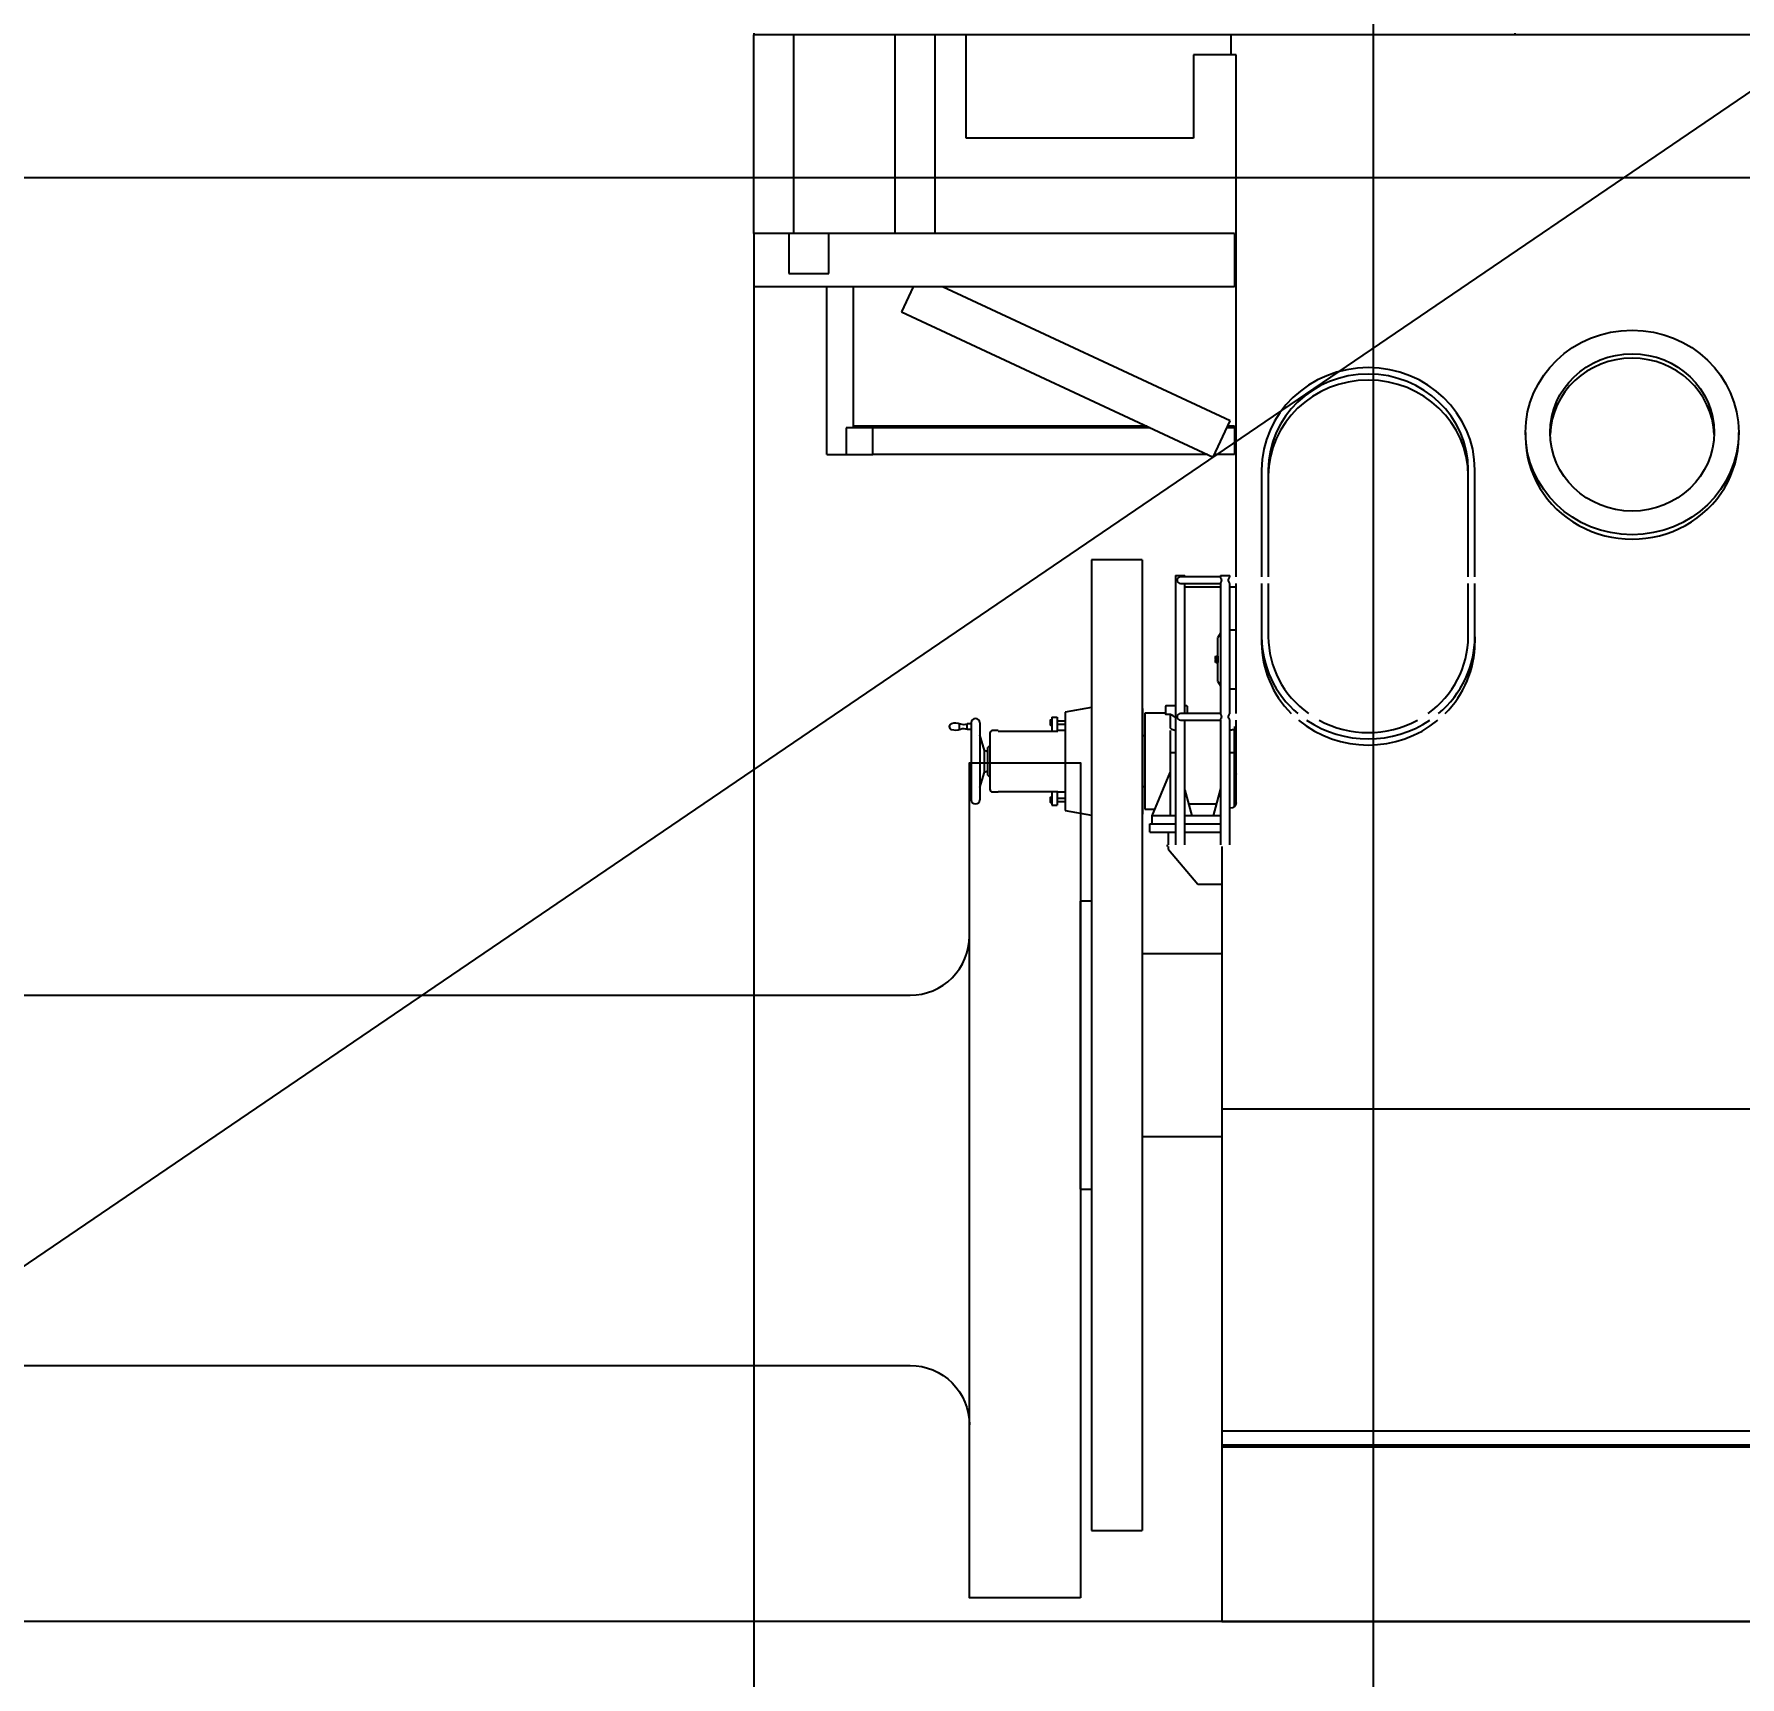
# Model space of a CAD drawing. Header units: millimetres. Extents: x -4 to 3776, y -4 to 4079.
# Drawn here: x 240.48 to 252, y 446.09 to 457.18 of the extents above; entities that cross this region are included whole.
import ezdxf
from ezdxf import colors
from ezdxf.entities.mleader import LeaderData, LeaderLine
from ezdxf.math import Vec2, Vec3

# ---------------------------------------------------------------- set-up
doc = ezdxf.new("R2010")
doc.units = ezdxf.units.MM
for name, color, linetype in [('BK_kedu', 255, 'Continuous'), ('EQUIPMENT', 3, 'Continuous'), ('ER', 7, 'Continuous'), ('ERDB', 7, 'Continuous'), ('船上物品', 7, 'Continuous')]:
    doc.layers.add(name, color=color, linetype=linetype)
doc.layers.add('Sheet$GRID', color=254, linetype='Continuous', true_color=0xbebebe)
doc.styles.get("Standard").update_dxf_attribs({"font": 'arial.ttf'})

# ---------------------------------------------------------------- blocks, each defined once
blk = doc.blocks.new('fa dong ji')
at = {"layer": 'EQUIPMENT', "color": 3, "linetype": 'Continuous'}
for p, q in [((-3.159, 10.724), (-3.159, 10.714)), ((1.98, 10.724), (1.98, 10.714)), ((-3.159, 9.373), (-3.159, 10.714)), ((1.98, 10.714), (-3.159, 10.714)), ((-2.889, 9.373), (-2.889, 10.714)), ((-2.205, 9.373), (-2.205, 10.714)), ((-1.935, 9.373), (-1.935, 10.714)), ((-1.726, 10.015), (-1.726, 10.714)), ((0.063, 10.579), (0.063, 10.714)), ((3.96, 10.714), (1.98, 10.714)), ((-0.191, 10.579), (-0.191, 10.015)), ((0.063, 10.579), (-0.191, 10.579)), ((0.097, 10.579), (0.063, 10.579)), ((0.097, 7.053), (0.097, 10.579)), ((-0.191, 10.015), (-1.726, 10.015)), ((-2.923, 9.373), (-3.159, 9.373)), ((-3.159, 9.373), (-3.159, 9.013)), ((-2.653, 9.373), (-2.923, 9.373)), ((-2.923, 9.373), (-2.923, 9.103)), ((0.086, 9.373), (-2.653, 9.373)), ((-2.653, 9.103), (-2.653, 9.373)), ((0.086, 9.373), (0.086, 9.013)), ((-2.923, 9.103), (-2.653, 9.103)), ((0.086, 9.013), (-3.159, 9.013)), ((-2.666, 7.88), (-2.666, 9.013)), ((-2.486, 8.06), (-2.486, 9.013)), ((-2.083, 9.013), (-2.162, 8.844)), ((0.057, 8.107), (-1.885, 9.013)), ((-2.162, 8.844), (-0.058, 7.862)), ((-0.505, 8.071), (-2.486, 8.071)), ((-0.058, 7.862), (0.057, 8.107)), ((0.086, 8.071), (0.04, 8.071)), ((0.086, 8.071), (0.086, 8.06)), ((-2.356, 8.06), (-2.536, 8.06)), ((-2.536, 8.06), (-2.536, 7.88)), ((-2.356, 7.88), (-2.356, 8.06)), ((-0.482, 8.06), (-2.356, 8.06)), ((0.086, 8.06), (0.035, 8.06)), ((0.086, 8.06), (0.086, 7.88)), ((2.052, 8.029), (2.052, 7.999)), ((3.492, 7.999), (3.492, 8.029)), ((-2.666, 7.88), (-2.536, 7.88)), ((-2.536, 7.88), (-2.356, 7.88)), ((-0.096, 7.88), (-2.356, 7.88)), ((0.086, 7.88), (-0.049, 7.88)), ((0.27, 7.776), (0.27, 7.053)), ((0.315, 7.776), (0.315, 7.053)), ((1.665, 7.053), (1.665, 7.776)), ((1.71, 7.053), (1.71, 7.776)), ((-0.88, 7.169), (-0.88, 0.614)), ((-0.538, 7.169), (-0.88, 7.169)), ((-0.538, 7.169), (-0.538, 0.614)), ((-0.311, 7.063), (-0.279, 7.063)), ((-0.311, 7.063), (-0.311, 5.245)), ((-0.279, 7.063), (-0.248, 7.063)), ((-0.171, 7.053), (-0.279, 7.053)), ((-0.248, 7.053), (-0.248, 7.063)), ((-0.009, 7.053), (-0.171, 7.053)), ((-0.009, 7.063), (0.022, 7.063)), ((-0.009, 7.063), (-0.009, 7.053)), ((0.022, 7.063), (0.054, 7.063)), ((0.054, 7.053), (0.054, 7.063)), ((-0.279, 7.008), (-0.171, 7.008)), ((-0.248, 6.132), (-0.248, 7.008)), ((-0.248, 6.987), (-0.171, 6.987)), ((-0.171, 7.008), (-0.009, 7.008)), ((-0.171, 6.987), (-0.009, 6.987)), ((-0.009, 7.009), (-0.009, 6.132)), ((0.054, 6.132), (0.054, 7.009)), ((0.054, 6.987), (0.097, 6.987)), ((0.097, 6.132), (0.097, 7.008)), ((0.27, 7.008), (0.27, 6.65)), ((0.315, 7.008), (0.315, 6.65)), ((1.665, 6.65), (1.665, 7.008)), ((1.71, 6.65), (1.71, 7.008)), ((0.097, 6.694), (0.054, 6.694)), ((-0.009, 6.674), (-0.025, 6.644)), ((-0.025, 6.348), (-0.025, 6.644)), ((0.27, 6.65), (0.27, 6.609)), ((1.71, 6.65), (1.71, 6.609)), ((-0.042, 6.518), (-0.042, 6.518)), ((-0.042, 6.475), (-0.042, 6.475)), ((-0.04, 6.518), (-0.027, 6.518)), ((-0.04, 6.496), (-0.027, 6.496)), ((-0.04, 6.475), (-0.027, 6.475)), ((-0.027, 6.518), (-0.027, 6.508)), ((-0.025, 6.518), (-0.027, 6.518)), ((-0.027, 6.506), (-0.027, 6.496)), ((-0.027, 6.496), (-0.027, 6.486)), ((-0.027, 6.485), (-0.027, 6.475)), ((-0.026, 6.475), (-0.025, 6.475)), ((-0.025, 6.348), (-0.009, 6.318)), ((0.054, 6.298), (0.097, 6.298)), ((-0.88, 6.172), (-1.057, 6.141)), ((-1.057, 6.141), (-1.057, 5.476)), ((-0.535, 6.166), (-0.538, 6.167)), ((-0.535, 6.166), (-0.535, 5.451)), ((-0.52, 6.133), (-0.52, 5.485)), ((-0.378, 6.133), (-0.52, 6.133)), ((-0.378, 6.125), (-0.378, 6.181)), ((-0.374, 6.185), (-0.311, 6.185)), ((-0.346, 6.124), (-0.374, 6.124)), ((-0.346, 6.038), (-0.346, 6.124)), ((-0.171, 6.132), (-0.279, 6.132)), ((-0.248, 6.185), (-0.238, 6.185)), ((-0.234, 6.181), (-0.234, 6.132)), ((-0.009, 6.132), (-0.171, 6.132)), ((-1.771, 6.023), (-1.771, 6.062)), ((-1.719, 6.025), (-1.719, 6.061)), ((-1.692, 6.061), (-1.719, 6.061)), ((-1.719, 6.025), (-1.692, 6.025)), ((-1.692, 6.068), (-1.692, 5.549)), ((-1.634, 6.068), (-1.634, 5.549)), ((-1.566, 5.998), (-1.566, 5.62)), ((-1.51, 6.016), (-1.548, 6.016)), ((-1.51, 6.012), (-1.51, 6.016)), ((-1.51, 6.012), (-1.107, 6.012)), ((-1.159, 6.084), (-1.159, 6.056)), ((-1.146, 6.086), (-1.157, 6.086)), ((-1.157, 6.053), (-1.146, 6.053)), ((-1.146, 6.106), (-1.111, 6.106)), ((-1.146, 6.106), (-1.146, 6.012)), ((-1.111, 6.106), (-1.111, 6.012)), ((-1.057, 6.08), (-1.111, 6.08)), ((-1.111, 6.059), (-1.057, 6.059)), ((-1.107, 6.016), (-1.107, 6.012)), ((-1.057, 6.016), (-1.107, 6.016)), ((-0.346, 5.865), (-0.346, 6.017)), ((-0.279, 6.087), (-0.171, 6.087)), ((-0.248, 5.245), (-0.248, 6.087)), ((-0.171, 6.087), (-0.009, 6.087)), ((-0.009, 6.087), (-0.009, 5.245)), ((0.054, 5.245), (0.054, 6.087)), ((0.086, 5.865), (0.086, 6.023)), ((0.097, 5.53), (0.097, 6.087)), ((-1.602, 5.882), (-1.634, 5.987)), ((-1.602, 5.735), (-1.602, 5.882)), ((-1.582, 5.896), (-1.582, 5.721)), ((-1.569, 5.913), (-1.58, 5.902)), ((-0.52, 5.98), (-0.535, 5.98)), ((-0.346, 5.441), (-0.346, 5.865)), ((-0.311, 5.865), (-0.346, 5.865)), ((0.086, 5.865), (0.054, 5.865)), ((0.086, 5.503), (0.086, 5.865)), ((-1.634, 5.631), (-1.602, 5.735)), ((-1.58, 5.715), (-1.569, 5.704)), ((-0.351, 5.733), (-0.472, 5.441)), ((-0.346, 5.733), (-0.351, 5.733)), ((0.086, 5.746), (0.097, 5.72)), ((-1.548, 5.602), (-1.51, 5.602)), ((-1.51, 5.602), (-1.51, 5.605)), ((-1.51, 5.605), (-1.107, 5.605)), ((-1.159, 5.562), (-1.159, 5.534)), ((-1.146, 5.564), (-1.157, 5.564)), ((-1.157, 5.531), (-1.146, 5.531)), ((-1.146, 5.605), (-1.146, 5.512)), ((-1.111, 5.605), (-1.111, 5.512)), ((-1.057, 5.558), (-1.111, 5.558)), ((-1.111, 5.537), (-1.057, 5.537)), ((-1.107, 5.605), (-1.107, 5.602)), ((-1.107, 5.602), (-1.057, 5.602)), ((-0.535, 5.638), (-0.52, 5.638)), ((-0.248, 5.614), (-0.202, 5.441)), ((-0.009, 5.624), (-0.058, 5.441)), ((-1.146, 5.512), (-1.111, 5.512)), ((-1.057, 5.476), (-0.88, 5.445)), ((-0.538, 5.451), (-0.535, 5.451)), ((-0.52, 5.485), (-0.454, 5.485)), ((-0.472, 5.441), (-0.472, 5.386)), ((-0.346, 5.441), (-0.472, 5.441)), ((-0.311, 5.441), (-0.346, 5.441)), ((-0.009, 5.441), (-0.248, 5.441)), ((-0.223, 5.521), (-0.037, 5.521)), ((0.054, 5.491), (0.059, 5.491)), ((-0.486, 5.33), (-0.486, 5.386)), ((-0.486, 5.386), (-0.311, 5.386)), ((-0.486, 5.33), (-0.311, 5.33)), ((-0.36, 5.245), (-0.36, 5.33)), ((-0.248, 5.386), (-0.009, 5.386)), ((-0.248, 5.33), (-0.009, 5.33)), ((-0.369, 5.245), (-0.369, 5.234)), ((-0.36, 5.213), (-0.36, 5.234)), ((-0.36, 5.213), (-0.162, 4.979)), ((0, 5.234), (0, 3.602)), ((-0.162, 4.979), (0, 4.979)), ((-0.954, 2.92), (-0.954, 4.864)), ((-0.88, 4.864), (-0.954, 4.864)), ((0, 4.509), (-0.538, 4.509)), ((0, 3.602), (0, 3.326)), ((0, 3.462), (15.491, 3.462)), ((-0.538, 3.274), (0, 3.274)), ((0, 3.326), (0, 1.287)), ((-0.954, 2.92), (-0.88, 2.92)), ((0, 1.287), (15.491, 1.287)), ((0, 1.287), (0, 1.192)), ((0, 1.192), (15.491, 1.192)), ((0, 1.192), (0, 1.179)), ((0, 1.179), (15.491, 1.179)), ((0, 1.179), (0, 0.327)), ((-0.88, 0.614), (-0.538, 0.614)), ((0, 0.327), (0, 0)), ((0, 0), (15.491, 0))]:
    blk.add_line(p, q, dxfattribs=at)
for centre, radius, start, end in [((-0.279, 7.031), 0.0225, 90, 270), ((-0.374, 6.181), 0.0036, 90, 180), ((-0.279, 6.109), 0.0225, 90, 270), ((-0.238, 6.181), 0.0036, 0, 90), ((-1.819, 6.043), 0.0206, 105.8584, 254.1416), ((-1.799, 5.971), 0.0946, 68.9704, 105.8584), ((-1.799, 6.114), 0.0946, 254.1416, 291.0296), ((-1.663, 6.068), 0.0288, 0, 180), ((-1.548, 5.998), 0.018, 90, 180), ((-1.157, 6.084), 0.00216, 90, 180), ((-1.157, 6.056), 0.00216, 180, 270), ((-1.615, 5.841), 0.0432, 56.6015, 73.6869), ((-1.573, 5.896), 0.009, 135, 180), ((-1.615, 5.776), 0.0432, 286.3131, 303.3985), ((-1.573, 5.721), 0.009, 180, 225), ((-1.663, 5.549), 0.0288, 180, 0), ((-1.548, 5.62), 0.018, 180, 270), ((-1.157, 5.562), 0.00216, 90, 180), ((-1.157, 5.534), 0.00216, 180, 270)]:
    blk.add_arc(centre, radius, start, end, dxfattribs=at)
at = {"layer": 'EQUIPMENT', "color": 3, "linetype": 'Continuous', "extrusion": (0, 0, -1)}
for centre, radius, start, end in [((1.743, 6.116), 0.0608, 246.7214, 291.0296), ((1.743, 5.969), 0.0608, 68.9704, 113.2786), ((1.579, 5.896), 0.0222, 279.3328, 303.3985), ((1.575, 5.919), 0.009, 180, 225), ((1.579, 5.722), 0.0222, 56.6015, 80.6672), ((1.575, 5.698), 0.009, 135, 180), ((-0.059, 5.53), 0.0384, 180, 270)]:
    blk.add_arc(centre, radius, start, end, dxfattribs=at)
at = {"layer": 'EQUIPMENT', "color": 3, "linetype": 'Continuous'}
for major_axis in [(-0.72, 0), (-0.554, 0)]:
    blk.add_ellipse((2.772, 8.029), major_axis=major_axis, ratio=0.958996, dxfattribs=at)
for centre, major_axis, start_param, end_param in [((2.772, 7.999), (-0.554, 0), 4.712389, 6.25442), ((2.772, 7.999), (-0.554, 0), 3.170358, 4.712389), ((0.99, 7.776), (-0.72, 0), 3.141593, 6.283185), ((0.99, 7.776), (-0.675, 0), 3.141593, 6.283185), ((0.99, 7.735), (-0.675, 0), 3.141593, 6.283185), ((2.772, 7.999), (-0.72, 0), 0, 3.141593), ((0.99, 6.65), (-0.72, 0), 0, 0.849604), ((0.99, 6.609), (-0.72, 0), 0, 0.764143), ((0.99, 6.65), (-0.675, 0), 0, 0.929126), ((0.99, 6.65), (-0.675, 0), 2.212467, 3.141593), ((0.99, 6.65), (-0.72, 0), 2.291988, 3.141593), ((0.99, 6.609), (-0.72, 0), 2.377449, 3.141593), ((0.99, 6.609), (-0.72, 0), 0.858833, 2.28276), ((0.99, 6.65), (-0.72, 0), 0.954799, 2.186794), ((0.99, 6.65), (-0.675, 0), 1.05641, 2.085183)]:
    blk.add_ellipse(centre, major_axis=major_axis, ratio=0.958996, start_param=start_param, end_param=end_param, dxfattribs=at)
for points, knots in [([(-0.009, 7.008), (-0.009, 7.008), (-0.009, 7.008), (-0.009, 7.008), (-0.009, 7.009), (-0.007, 7.011), (-0.006, 7.013), (-0.004, 7.017), (-0.002, 7.019), (0, 7.025), (0, 7.028), (0, 7.034), (0, 7.037), (-0.002, 7.042), (-0.004, 7.045), (-0.006, 7.049), (-0.007, 7.05), (-0.009, 7.053), (-0.009, 7.053), (-0.009, 7.053)], [0, 0, 0, 0, 0.000143, 0.000143, 0.125125, 0.125125, 0.250107, 0.250107, 0.375089, 0.375089, 0.500071, 0.500071, 0.625054, 0.625054, 0.750036, 0.750036, 0.875018, 0.875018, 1, 1, 1, 1]), ([(0.054, 7.053), (0.054, 7.053), (0.052, 7.051), (0.048, 7.045), (0.047, 7.042), (0.045, 7.037), (0.044, 7.034), (0.044, 7.028), (0.045, 7.025), (0.047, 7.019), (0.048, 7.017), (0.051, 7.013), (0.052, 7.011), (0.053, 7.009), (0.054, 7.008), (0.054, 7.008)], [0, 0, 0, 0, 0.250007, 0.250007, 0.375011, 0.375011, 0.500015, 0.500015, 0.625019, 0.625019, 0.750022, 0.750022, 0.875026, 0.875026, 1, 1, 1, 1]), ([(-0.04, 6.518), (-0.041, 6.514), (-0.042, 6.511), (-0.042, 6.503), (-0.041, 6.5), (-0.04, 6.496)], [0, 0, 0, 0, 0.5, 0.5, 1, 1, 1, 1]), ([(-0.04, 6.496), (-0.041, 6.5), (-0.042, 6.503), (-0.042, 6.511), (-0.041, 6.514), (-0.04, 6.518)], [0, 0, 0, 0, 0.5, 0.5, 1, 1, 1, 1]), ([(-0.04, 6.475), (-0.041, 6.478), (-0.042, 6.482), (-0.042, 6.489), (-0.041, 6.493), (-0.04, 6.496)], [0, 0, 0, 0, 0.5, 0.5, 1, 1, 1, 1]), ([(-0.04, 6.496), (-0.041, 6.493), (-0.042, 6.489), (-0.042, 6.482), (-0.041, 6.478), (-0.04, 6.475)], [0, 0, 0, 0, 0.5, 0.5, 1, 1, 1, 1]), ([(-0.374, 6.124), (-0.375, 6.124), (-0.375, 6.125), (-0.376, 6.125), (-0.376, 6.125), (-0.377, 6.125), (-0.377, 6.125), (-0.378, 6.125), (-0.378, 6.125), (-0.378, 6.125), (-0.378, 6.125), (-0.378, 6.125)], [0, 0, 0, 0, 0.208485, 0.208485, 0.41682, 0.41682, 0.627498, 0.627498, 0.843198, 0.843198, 1, 1, 1, 1]), ([(-0.009, 6.087), (-0.009, 6.087), (-0.009, 6.087), (-0.009, 6.087), (-0.009, 6.087), (-0.007, 6.09), (-0.006, 6.091), (-0.004, 6.095), (-0.002, 6.098), (0, 6.103), (0, 6.106), (0, 6.112), (0, 6.115), (-0.002, 6.121), (-0.004, 6.123), (-0.006, 6.127), (-0.007, 6.129), (-0.009, 6.131), (-0.009, 6.132), (-0.009, 6.132)], [0, 0, 0, 0, 0.000143, 0.000143, 0.125125, 0.125125, 0.250107, 0.250107, 0.375089, 0.375089, 0.500071, 0.500071, 0.625054, 0.625054, 0.750036, 0.750036, 0.875018, 0.875018, 1, 1, 1, 1]), ([(0.054, 6.132), (0.054, 6.132), (0.052, 6.129), (0.048, 6.123), (0.047, 6.121), (0.045, 6.115), (0.044, 6.112), (0.044, 6.106), (0.045, 6.103), (0.047, 6.098), (0.048, 6.095), (0.051, 6.091), (0.052, 6.09), (0.053, 6.087), (0.054, 6.087), (0.054, 6.087)], [0, 0, 0, 0, 0.250007, 0.250007, 0.375011, 0.375011, 0.500015, 0.500015, 0.625019, 0.625019, 0.750022, 0.750022, 0.875026, 0.875026, 1, 1, 1, 1]), ([(-0.311, 6.017), (-0.312, 6.017), (-0.314, 6.017), (-0.321, 6.018), (-0.326, 6.019), (-0.334, 6.023), (-0.338, 6.025), (-0.344, 6.031), (-0.346, 6.034), (-0.346, 6.038)], [0, 0, 0, 0, 0.115194, 0.115194, 0.41013, 0.41013, 0.705065, 0.705065, 1, 1, 1, 1]), ([(0.086, 6.023), (0.078, 6.021), (0.068, 6.019), (0.057, 6.018), (0.056, 6.018), (0.054, 6.018)], [0, 0, 0, 0, 0.844424, 0.844424, 1, 1, 1, 1])]:
    blk.add_open_spline(points, degree=3, knots=knots, dxfattribs=at)
for points in [[(-0.311, 6.104), (-0.322, 6.111), (-0.334, 6.118), (-0.346, 6.124)], [(0.086, 6.044), (0.086, 6.035), (0.086, 6.028), (0.086, 6.023)]]:
    blk.add_open_spline(points, degree=3, dxfattribs=at)

msp = doc.modelspace()

# ---------------------------------------------------------------- linework, layer by layer
at = {"color": 4, "lineweight": 25}
for p, q in [((249.528, 466.828), (249.528, 436.623)), ((245.345, 455.472), (245.345, 436.46))]:
    msp.add_line(p, q, dxfattribs=at)
at = {"layer": 'ER', "color": 51}
msp.add_line((236.888, 446.46), (310.388, 496.46), dxfattribs=at)
msp.add_lwpolyline([(310.388, 446.46), (309.135, 446.46), (305.464, 446.46), (299.624, 446.46), (292.013, 446.46), (283.149, 446.46), (273.638, 446.46), (264.126, 446.46), (255.263, 446.46), (247.651, 446.46), (241.811, 446.46), (238.14, 446.46), (236.888, 446.46)], dxfattribs=at)
msp.add_lwpolyline([(310.388, 446.46), (309.135, 446.46), (305.464, 446.46), (299.624, 446.46), (292.013, 446.46), (283.149, 446.46), (273.638, 446.46), (264.126, 446.46), (255.263, 446.46), (247.651, 446.46), (241.811, 446.46), (238.14, 446.46), (236.888, 446.46)], dxfattribs=at)
at = {"layer": 'ERDB', "color": 4}
for points in [[(308.372, 446.46), (307.12, 446.46), (303.449, 446.46), (297.609, 446.46), (289.997, 446.46), (281.134, 446.46), (271.622, 446.46), (262.111, 446.46), (253.247, 446.46), (245.636, 446.46), (239.796, 446.46), (236.125, 446.46), (234.872, 446.46)], [(308.372, 446.46), (307.12, 446.46), (303.449, 446.46), (297.609, 446.46), (289.997, 446.46), (281.134, 446.46), (271.622, 446.46), (262.111, 446.46), (253.247, 446.46), (245.636, 446.46), (239.796, 446.46), (236.125, 446.46), (234.872, 446.46)], [(310.388, 446.46), (309.135, 446.46), (305.464, 446.46), (299.624, 446.46), (292.013, 446.46), (283.149, 446.46), (273.638, 446.46), (264.126, 446.46), (255.263, 446.46), (247.651, 446.46), (241.811, 446.46), (238.14, 446.46), (236.888, 446.46)], [(310.388, 446.46), (309.135, 446.46), (305.464, 446.46), (299.624, 446.46), (292.013, 446.46), (283.149, 446.46), (273.638, 446.46), (264.126, 446.46), (255.263, 446.46), (247.651, 446.46), (241.811, 446.46), (238.14, 446.46), (236.888, 446.46)]]:
    msp.add_lwpolyline(points, dxfattribs=at)
at = {"layer": 'Sheet$GRID'}
msp.add_lwpolyline([(0.007, 456.21), (870.358, 456.21)], dxfattribs=at)
at = {"layer": '船上物品'}
msp.add_lwpolyline([(247.55, 446.619), (246.8, 446.619), (246.8, 452.259), (247.55, 452.259)], close=True, dxfattribs=at)
for points in [[(235.472, 450.689), (246.4, 450.689, 0.414214), (246.8, 451.089)], [(235.472, 448.189), (246.4, 448.189, -0.414214), (246.8, 447.789)]]:
    msp.add_lwpolyline(points, format="xyb", dxfattribs=at)

# ---------------------------------------------------------------- block references
at = {"color": 4, "lineweight": 25}
msp.add_blockref('fa dong ji', (248.504, 446.46), dxfattribs=at)

# ---------------------------------------------------------------- leaders
at = {"layer": 'BK_kedu'}
ml = msp.add_multileader_mtext('Standard', dxfattribs=at)
ml.set_content('', color=256)
ml.set_leader_properties()
ml.build(insert=Vec2(0, 0))
ml.multileader.update_dxf_attribs({"text_right_attachment_type": 6, "dogleg_length": 0.36, "arrow_head_size": 0.18})
ctx = ml.context
ctx.base_point, ctx.char_height, ctx.arrow_head_size, ctx.landing_gap_size, ctx.plane_origin = Vec3(3775.999, 4079.328), 0.18, 0.18, 0.09, Vec3(3774.639, 4079.328)
ctx.right_attachment = 6
notes = []
notes.append((ctx, [(0, (0, 0, 0), (0, 0), (1, 0), 1, [])]))
ctx.mtext.insert, ctx.mtext.flow_direction = Vec3(3776.089, 4079.418), 5
for ctx, leaders in notes:
    for number, flags, end, landing, length, lines in leaders:
        leader = LeaderData()
        leader.index, (leader.has_last_leader_line, leader.has_dogleg_vector, leader.attachment_direction) = number, flags
        leader.last_leader_point, leader.dogleg_vector, leader.dogleg_length = Vec3(end), Vec3(landing), length
        for number, points, colour, breaks in lines:
            line = LeaderLine()
            line.index, line.vertices, line.color, line.breaks = number, Vec3.list(points), colors.encode_raw_color(colour), breaks
            leader.lines.append(line)
        ctx.leaders.append(leader)

doc.saveas('drawing.dxf')
